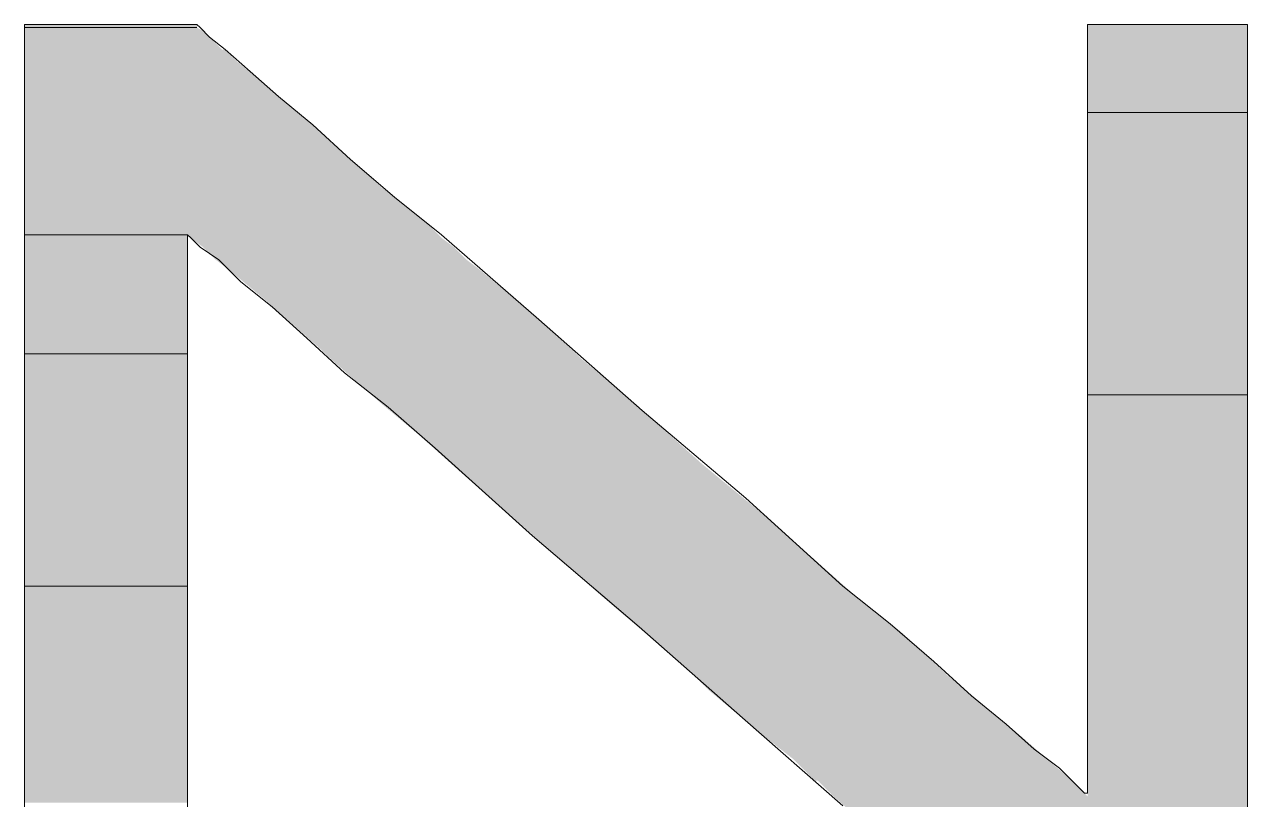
# Model space of a CAD drawing. Header units: millimetres. Extents: x 906 to 41302, y 848 to 28850.
# Drawn here: x 40011.4 to 40424.1, y 7381.9 to 7643.3 of the extents above; entities that cross this region are included whole.
import ezdxf

# ---------------------------------------------------------------- set-up
doc = ezdxf.new("R2010")
doc.units = ezdxf.units.MM
doc.layers.add('PDF_X-FORM(동탄)$G-BORD-FORM', color=7, linetype='Continuous')

msp = doc.modelspace()

# ---------------------------------------------------------------- hatches: boundary and pattern name
at = {"layer": 'PDF_X-FORM(동탄)$G-BORD-FORM', "transparency": 33554559}
h = msp.add_hatch(color=256, dxfattribs=at)
h.paths.add_polyline_path([(40424.13, 7382.94), (40370.15, 7382.94), (40424.13, 7382.94)], flags=0)
h.paths.add_polyline_path([(40424.13, 7382.94), (40370.15, 7382.94), (40424.13, 7382.94)], flags=0)
h.paths.add_polyline_path([(40424.13, 7382.94), (40370.15, 7382.94), (40424.13, 7382.94)], flags=0)

# ---------------------------------------------------------------- linework, layer by layer
at = {"layer": 'PDF_X-FORM(동탄)$G-BORD-FORM', "lineweight": 13}
for points in [[(40011.38, 7369.18), (40011.38, 7385.05), (40011.38, 7421.04), (40011.38, 7459.14), (40011.38, 7498.3), (40011.38, 7536.4), (40011.38, 7572.38), (40011.38, 7587.2), (40011.38, 7602.01), (40011.38, 7614.71), (40011.38, 7625.3), (40011.38, 7633.76), (40011.38, 7639.05), (40011.38, 7642.23), (40011.38, 7643.29), (40012.43, 7643.29), (40015.61, 7643.29), (40020.9, 7643.29), (40032.54, 7643.29), (40046.3, 7643.29), (40057.94, 7643.29), (40063.23, 7643.29), (40066.41, 7643.29), (40068.53, 7643.29), (40069.58, 7643.29), (40070.64, 7642.23), (40073.82, 7639.05), (40079.11, 7634.82), (40087.58, 7627.41), (40097.1, 7618.95), (40108.74, 7609.42), (40121.44, 7597.78), (40136.26, 7585.08), (40152.13, 7572.38), (40184.94, 7543.8), (40219.87, 7513.11), (40254.79, 7483.48), (40287.6, 7453.85), (40303.48, 7441.15), (40318.29, 7428.45), (40330.99, 7416.8), (40342.63, 7407.28), (40352.16, 7398.81), (40360.63, 7392.46), (40365.92, 7387.17), (40369.09, 7384), (40370.15, 7384), (40370.15, 7385.05), (40370.15, 7389.29), (40370.15, 7394.58), (40370.15, 7401.99), (40370.15, 7411.51), (40370.15, 7422.1), (40370.15, 7433.74), (40370.15, 7460.2), (40370.15, 7488.77), (40370.15, 7549.1), (40370.15, 7577.67), (40370.15, 7602.01), (40370.15, 7613.65), (40370.15, 7623.18), (40370.15, 7630.59), (40370.15, 7636.94), (40370.15, 7641.17), (40370.15, 7643.29), (40371.21, 7643.29), (40373.33, 7643.29), (40376.5, 7643.29), (40387.08, 7643.29), (40411.43, 7643.29), (40420.95, 7643.29), (40423.07, 7643.29), (40424.13, 7643.29), (40424.13, 7641.17), (40424.13, 7636.94), (40424.13, 7630.59), (40424.13, 7621.06), (40424.13, 7609.42), (40424.13, 7596.72), (40424.13, 7581.9), (40424.13, 7564.97), (40424.13, 7528.99), (40424.13, 7490.89), (40424.13, 7451.73), (40424.13, 7413.63), (40424.13, 7378.7)], [(40287.6, 7379.76), (40253.73, 7409.4), (40218.81, 7440.09), (40182.83, 7470.78), (40150.02, 7500.41), (40134.14, 7514.17), (40119.33, 7525.81), (40106.63, 7537.45), (40094.98, 7548.04), (40084.4, 7556.5), (40076.99, 7563.91), (40070.64, 7568.15), (40067.47, 7571.32), (40066.41, 7572.38), (40066.41, 7570.26), (40066.41, 7567.09), (40066.41, 7560.74), (40066.41, 7553.33), (40066.41, 7543.8), (40066.41, 7533.22), (40066.41, 7521.58), (40066.41, 7494.06), (40066.41, 7464.43), (40066.41, 7403.05), (40066.41, 7374.47)]]:
    msp.add_lwpolyline(points, dxfattribs=at)
at = {"layer": 'PDF_X-FORM(동탄)$G-BORD-FORM', "lineweight": 0}
for points in [[(40069.58, 7642.23), (40011.38, 7642.23), (40069.58, 7642.23)], [(40424.13, 7613.65), (40370.15, 7613.65), (40424.13, 7613.65)], [(40066.41, 7572.38), (40011.38, 7572.38), (40066.41, 7572.38)], [(40066.41, 7572.38), (40011.38, 7572.38), (40066.41, 7572.38)], [(40066.41, 7532.16), (40011.38, 7532.16), (40066.41, 7532.16)], [(40424.13, 7518.4), (40370.15, 7518.4), (40424.13, 7518.4)], [(40066.41, 7453.85), (40011.38, 7453.85), (40066.41, 7453.85)]]:
    msp.add_lwpolyline(points, dxfattribs=at)
at = {"layer": 'PDF_X-FORM(동탄)$G-BORD-FORM', "transparency": 33554559}
for points in [[(40011.38, 7643.29), (40069.58, 7643.29), (40069.58, 7643.29)], [(40069.58, 7643.29), (40069.58, 7643.29), (40011.38, 7643.29)], [(40011.38, 7643.29), (40069.58, 7643.29), (40069.58, 7643.29)], [(40069.58, 7643.29), (40069.58, 7643.29), (40011.38, 7643.29)], [(40069.58, 7643.29), (40011.38, 7643.29), (40069.58, 7642.23)], [(40011.38, 7643.29), (40069.58, 7642.23), (40011.38, 7642.23)], [(40011.38, 7642.23), (40069.58, 7642.23), (40069.58, 7642.23)], [(40069.58, 7642.23), (40011.38, 7642.23), (40071.7, 7641.17)], [(40011.38, 7642.23), (40071.7, 7641.17), (40011.38, 7641.17)], [(40071.7, 7641.17), (40011.38, 7641.17), (40072.76, 7640.11)], [(40011.38, 7641.17), (40072.76, 7640.11), (40011.38, 7640.11)], [(40072.76, 7640.11), (40011.38, 7640.11), (40075.93, 7636.94)], [(40011.38, 7640.11), (40075.93, 7636.94), (40011.38, 7636.94)], [(40370.15, 7643.29), (40424.13, 7643.29), (40424.13, 7643.29)], [(40424.13, 7643.29), (40424.13, 7643.29), (40370.15, 7643.29)], [(40370.15, 7643.29), (40424.13, 7643.29), (40424.13, 7643.29)], [(40424.13, 7643.29), (40424.13, 7643.29), (40370.15, 7643.29)], [(40424.13, 7643.29), (40370.15, 7643.29), (40424.13, 7641.17)], [(40370.15, 7643.29), (40424.13, 7641.17), (40370.15, 7641.17)], [(40424.13, 7641.17), (40370.15, 7641.17), (40424.13, 7638)], [(40370.15, 7641.17), (40424.13, 7638), (40370.15, 7638)], [(40075.93, 7636.94), (40011.38, 7636.94), (40078.05, 7634.82)], [(40011.38, 7636.94), (40078.05, 7634.82), (40011.38, 7634.82)], [(40424.13, 7638), (40370.15, 7638), (40424.13, 7631.65)], [(40370.15, 7638), (40424.13, 7631.65), (40370.15, 7631.65)], [(40079.11, 7634.82), (40079.11, 7634.82), (40011.38, 7634.82)], [(40079.11, 7634.82), (40011.38, 7634.82), (40078.05, 7634.82)], [(40079.11, 7634.82), (40011.38, 7634.82), (40083.34, 7630.59)], [(40011.38, 7634.82), (40083.34, 7630.59), (40011.38, 7630.59)], [(40083.34, 7630.59), (40011.38, 7630.59), (40088.63, 7626.35)], [(40011.38, 7630.59), (40088.63, 7626.35), (40011.38, 7626.35)], [(40424.13, 7631.65), (40370.15, 7631.65), (40424.13, 7626.35)], [(40370.15, 7631.65), (40424.13, 7626.35), (40370.15, 7626.35)], [(40088.63, 7626.35), (40011.38, 7626.35), (40094.98, 7621.06)], [(40011.38, 7626.35), (40094.98, 7621.06), (40011.38, 7621.06)], [(40424.13, 7626.35), (40370.15, 7626.35), (40424.13, 7621.06)], [(40370.15, 7626.35), (40424.13, 7621.06), (40370.15, 7621.06)], [(40094.98, 7621.06), (40011.38, 7621.06), (40102.39, 7614.71)], [(40011.38, 7621.06), (40102.39, 7614.71), (40011.38, 7614.71)], [(40424.13, 7621.06), (40370.15, 7621.06), (40424.13, 7613.65)], [(40370.15, 7621.06), (40424.13, 7613.65), (40370.15, 7613.65)], [(40102.39, 7614.71), (40011.38, 7614.71), (40110.86, 7607.3)], [(40011.38, 7614.71), (40110.86, 7607.3), (40011.38, 7607.3)], [(40370.15, 7613.65), (40424.13, 7613.65), (40424.13, 7613.65)], [(40424.13, 7613.65), (40370.15, 7613.65), (40424.13, 7605.19)], [(40370.15, 7613.65), (40424.13, 7605.19), (40370.15, 7605.19)], [(40110.86, 7607.3), (40011.38, 7607.3), (40120.38, 7598.84)], [(40011.38, 7607.3), (40120.38, 7598.84), (40011.38, 7598.84)], [(40424.13, 7605.19), (40370.15, 7605.19), (40424.13, 7594.6)], [(40370.15, 7605.19), (40424.13, 7594.6), (40370.15, 7594.6)], [(40120.38, 7598.84), (40011.38, 7598.84), (40121.44, 7597.78)], [(40011.38, 7598.84), (40121.44, 7597.78), (40011.38, 7597.78)], [(40121.44, 7597.78), (40011.38, 7597.78), (40132.03, 7588.25)], [(40011.38, 7597.78), (40132.03, 7588.25), (40011.38, 7588.25)], [(40424.13, 7594.6), (40370.15, 7594.6), (40424.13, 7587.2)], [(40370.15, 7594.6), (40424.13, 7587.2), (40370.15, 7587.2)], [(40132.03, 7588.25), (40011.38, 7588.25), (40145.78, 7577.67)], [(40011.38, 7588.25), (40145.78, 7577.67), (40011.38, 7577.67)], [(40424.13, 7587.2), (40370.15, 7587.2), (40424.13, 7582.96)], [(40370.15, 7587.2), (40424.13, 7582.96), (40370.15, 7582.96)], [(40424.13, 7582.96), (40370.15, 7582.96), (40424.13, 7570.26)], [(40370.15, 7582.96), (40424.13, 7570.26), (40370.15, 7570.26)], [(40145.78, 7577.67), (40011.38, 7577.67), (40151.08, 7572.38)], [(40011.38, 7577.67), (40151.08, 7572.38), (40011.38, 7572.38)], [(40011.38, 7572.38), (40066.41, 7572.38), (40066.41, 7572.38)], [(40066.41, 7572.38), (40066.41, 7572.38), (40011.38, 7572.38)], [(40011.38, 7572.38), (40066.41, 7572.38), (40066.41, 7572.38)], [(40066.41, 7572.38), (40066.41, 7572.38), (40011.38, 7572.38)], [(40011.38, 7572.38), (40066.41, 7572.38), (40066.41, 7572.38)], [(40066.41, 7572.38), (40066.41, 7572.38), (40011.38, 7572.38)], [(40066.41, 7572.38), (40011.38, 7572.38), (40066.41, 7571.32)], [(40011.38, 7572.38), (40066.41, 7571.32), (40011.38, 7571.32)], [(40066.41, 7571.32), (40011.38, 7571.32), (40066.41, 7569.2)], [(40011.38, 7571.32), (40066.41, 7569.2), (40011.38, 7569.2)], [(40151.08, 7572.38), (40066.41, 7572.38), (40152.13, 7571.32)], [(40066.41, 7572.38), (40152.13, 7571.32), (40067.47, 7571.32)], [(40152.13, 7571.32), (40067.47, 7571.32), (40156.37, 7568.15)], [(40067.47, 7571.32), (40156.37, 7568.15), (40071.7, 7568.15)], [(40424.13, 7570.26), (40370.15, 7570.26), (40424.13, 7561.8)], [(40370.15, 7570.26), (40424.13, 7561.8), (40370.15, 7561.8)], [(40066.41, 7569.2), (40011.38, 7569.2), (40066.41, 7566.03)], [(40011.38, 7569.2), (40066.41, 7566.03), (40011.38, 7566.03)], [(40066.41, 7566.03), (40011.38, 7566.03), (40066.41, 7563.91)], [(40011.38, 7566.03), (40066.41, 7563.91), (40011.38, 7563.91)], [(40156.37, 7568.15), (40071.7, 7568.15), (40160.6, 7563.91)], [(40071.7, 7568.15), (40160.6, 7563.91), (40075.93, 7563.91)], [(40066.41, 7563.91), (40011.38, 7563.91), (40066.41, 7558.62)], [(40011.38, 7563.91), (40066.41, 7558.62), (40011.38, 7558.62)], [(40160.6, 7563.91), (40075.93, 7563.91), (40164.83, 7560.74)], [(40075.93, 7563.91), (40164.83, 7560.74), (40080.17, 7560.74)], [(40424.13, 7561.8), (40370.15, 7561.8), (40424.13, 7554.39)], [(40370.15, 7561.8), (40424.13, 7554.39), (40370.15, 7554.39)], [(40066.41, 7558.62), (40011.38, 7558.62), (40066.41, 7548.04)], [(40011.38, 7558.62), (40066.41, 7548.04), (40011.38, 7548.04)], [(40164.83, 7560.74), (40080.17, 7560.74), (40177.53, 7550.15)], [(40080.17, 7560.74), (40177.53, 7550.15), (40092.87, 7550.15)], [(40424.13, 7554.39), (40370.15, 7554.39), (40424.13, 7539.57)], [(40370.15, 7554.39), (40424.13, 7539.57), (40370.15, 7539.57)], [(40177.53, 7550.15), (40092.87, 7550.15), (40196.58, 7533.22)], [(40092.87, 7550.15), (40196.58, 7533.22), (40111.92, 7533.22)], [(40066.41, 7548.04), (40011.38, 7548.04), (40066.41, 7540.63)], [(40011.38, 7548.04), (40066.41, 7540.63), (40011.38, 7540.63)], [(40066.41, 7540.63), (40011.38, 7540.63), (40066.41, 7532.16)], [(40011.38, 7540.63), (40066.41, 7532.16), (40011.38, 7532.16)], [(40424.13, 7539.57), (40370.15, 7539.57), (40424.13, 7537.45)], [(40370.15, 7539.57), (40424.13, 7537.45), (40370.15, 7537.45)], [(40424.13, 7537.45), (40370.15, 7537.45), (40424.13, 7518.4)], [(40370.15, 7537.45), (40424.13, 7518.4), (40370.15, 7518.4)], [(40196.58, 7533.22), (40111.92, 7533.22), (40198.7, 7531.1)], [(40111.92, 7533.22), (40198.7, 7531.1), (40114.03, 7531.1)], [(40011.38, 7532.16), (40066.41, 7532.16), (40066.41, 7532.16)], [(40066.41, 7532.16), (40011.38, 7532.16), (40066.41, 7523.7)], [(40011.38, 7532.16), (40066.41, 7523.7), (40011.38, 7523.7)], [(40198.7, 7531.1), (40114.03, 7531.1), (40217.75, 7515.23)], [(40114.03, 7531.1), (40217.75, 7515.23), (40132.03, 7515.23)], [(40066.41, 7523.7), (40011.38, 7523.7), (40066.41, 7512.05)], [(40011.38, 7523.7), (40066.41, 7512.05), (40011.38, 7512.05)], [(40370.15, 7518.4), (40424.13, 7518.4), (40424.13, 7518.4)], [(40424.13, 7518.4), (40370.15, 7518.4), (40424.13, 7500.41)], [(40370.15, 7518.4), (40424.13, 7500.41), (40370.15, 7500.41)], [(40066.41, 7512.05), (40011.38, 7512.05), (40066.41, 7503.59)], [(40011.38, 7512.05), (40066.41, 7503.59), (40011.38, 7503.59)], [(40217.75, 7515.23), (40132.03, 7515.23), (40229.39, 7504.65)], [(40132.03, 7515.23), (40229.39, 7504.65), (40144.73, 7504.65)], [(40229.39, 7504.65), (40144.73, 7504.65), (40239.98, 7495.12)], [(40144.73, 7504.65), (40239.98, 7495.12), (40155.31, 7495.12)], [(40066.41, 7503.59), (40011.38, 7503.59), (40066.41, 7500.41)], [(40011.38, 7503.59), (40066.41, 7500.41), (40011.38, 7500.41)], [(40066.41, 7500.41), (40011.38, 7500.41), (40066.41, 7486.65)], [(40011.38, 7500.41), (40066.41, 7486.65), (40011.38, 7486.65)], [(40424.13, 7500.41), (40370.15, 7500.41), (40424.13, 7497.24)], [(40370.15, 7500.41), (40424.13, 7497.24), (40370.15, 7497.24)], [(40424.13, 7497.24), (40370.15, 7497.24), (40424.13, 7483.48)], [(40370.15, 7497.24), (40424.13, 7483.48), (40370.15, 7483.48)], [(40239.98, 7495.12), (40155.31, 7495.12), (40257.97, 7480.3)], [(40155.31, 7495.12), (40257.97, 7480.3), (40172.24, 7480.3)], [(40066.41, 7486.65), (40011.38, 7486.65), (40066.41, 7477.13)], [(40011.38, 7486.65), (40066.41, 7477.13), (40011.38, 7477.13)], [(40424.13, 7483.48), (40370.15, 7483.48), (40424.13, 7472.9)], [(40370.15, 7483.48), (40424.13, 7472.9), (40370.15, 7472.9)], [(40257.97, 7480.3), (40172.24, 7480.3), (40265.38, 7473.95)], [(40172.24, 7480.3), (40265.38, 7473.95), (40179.65, 7473.95)], [(40066.41, 7477.13), (40011.38, 7477.13), (40066.41, 7470.78)], [(40011.38, 7477.13), (40066.41, 7470.78), (40011.38, 7470.78)], [(40066.41, 7470.78), (40011.38, 7470.78), (40066.41, 7453.85)], [(40011.38, 7470.78), (40066.41, 7453.85), (40011.38, 7453.85)], [(40265.38, 7473.95), (40179.65, 7473.95), (40283.37, 7458.08)], [(40179.65, 7473.95), (40283.37, 7458.08), (40197.64, 7458.08)], [(40424.13, 7472.9), (40370.15, 7472.9), (40424.13, 7467.6)], [(40370.15, 7472.9), (40424.13, 7467.6), (40370.15, 7467.6)], [(40424.13, 7467.6), (40370.15, 7467.6), (40424.13, 7453.85)], [(40370.15, 7467.6), (40424.13, 7453.85), (40370.15, 7453.85)], [(40283.37, 7458.08), (40197.64, 7458.08), (40292.89, 7449.61)], [(40197.64, 7458.08), (40292.89, 7449.61), (40207.17, 7449.61)], [(40011.38, 7453.85), (40066.41, 7453.85), (40066.41, 7453.85)], [(40066.41, 7453.85), (40011.38, 7453.85), (40066.41, 7434.8)], [(40011.38, 7453.85), (40066.41, 7434.8), (40011.38, 7434.8)], [(40424.13, 7453.85), (40370.15, 7453.85), (40424.13, 7447.5)], [(40370.15, 7453.85), (40424.13, 7447.5), (40370.15, 7447.5)], [(40292.89, 7449.61), (40207.17, 7449.61), (40307.71, 7437.97)], [(40207.17, 7449.61), (40307.71, 7437.97), (40220.93, 7437.97)], [(40424.13, 7447.5), (40370.15, 7447.5), (40424.13, 7442.2)], [(40370.15, 7447.5), (40424.13, 7442.2), (40370.15, 7442.2)], [(40424.13, 7442.2), (40370.15, 7442.2), (40424.13, 7431.62)], [(40370.15, 7442.2), (40424.13, 7431.62), (40370.15, 7431.62)], [(40307.71, 7437.97), (40220.93, 7437.97), (40323.58, 7423.15)], [(40220.93, 7437.97), (40323.58, 7423.15), (40237.86, 7423.15)], [(40066.41, 7434.8), (40011.38, 7434.8), (40066.41, 7431.62)], [(40011.38, 7434.8), (40066.41, 7431.62), (40011.38, 7431.62)], [(40066.41, 7431.62), (40011.38, 7431.62), (40066.41, 7413.63)], [(40011.38, 7431.62), (40066.41, 7413.63), (40011.38, 7413.63)], [(40424.13, 7431.62), (40370.15, 7431.62), (40424.13, 7422.1)], [(40370.15, 7431.62), (40424.13, 7422.1), (40370.15, 7422.1)], [(40323.58, 7423.15), (40237.86, 7423.15), (40328.88, 7418.92)], [(40237.86, 7423.15), (40328.88, 7418.92), (40242.09, 7418.92)], [(40424.13, 7422.1), (40370.15, 7422.1), (40424.13, 7417.86)], [(40370.15, 7422.1), (40424.13, 7417.86), (40370.15, 7417.86)], [(40328.88, 7418.92), (40242.09, 7418.92), (40347.93, 7403.05)], [(40242.09, 7418.92), (40347.93, 7403.05), (40261.14, 7403.05)], [(40424.13, 7417.86), (40370.15, 7417.86), (40424.13, 7414.69)], [(40370.15, 7417.86), (40424.13, 7414.69), (40370.15, 7414.69)], [(40066.41, 7413.63), (40011.38, 7413.63), (40066.41, 7412.57)], [(40011.38, 7413.63), (40066.41, 7412.57), (40011.38, 7412.57)], [(40424.13, 7414.69), (40370.15, 7414.69), (40424.13, 7407.28)], [(40370.15, 7414.69), (40424.13, 7407.28), (40370.15, 7407.28)], [(40066.41, 7412.57), (40011.38, 7412.57), (40066.41, 7395.64)], [(40011.38, 7412.57), (40066.41, 7395.64), (40011.38, 7395.64)], [(40424.13, 7407.28), (40370.15, 7407.28), (40424.13, 7396.7)], [(40370.15, 7407.28), (40424.13, 7396.7), (40370.15, 7396.7)], [(40347.93, 7403.05), (40261.14, 7403.05), (40356.39, 7395.64)], [(40261.14, 7403.05), (40356.39, 7395.64), (40270.67, 7395.64)], [(40424.13, 7396.7), (40370.15, 7396.7), (40424.13, 7390.35)], [(40370.15, 7396.7), (40424.13, 7390.35), (40370.15, 7390.35)], [(40066.41, 7395.64), (40011.38, 7395.64), (40066.41, 7390.35)], [(40011.38, 7395.64), (40066.41, 7390.35), (40011.38, 7390.35)], [(40356.39, 7395.64), (40270.67, 7395.64), (40364.86, 7388.23)], [(40270.67, 7395.64), (40364.86, 7388.23), (40278.08, 7388.23)], [(40066.41, 7390.35), (40011.38, 7390.35), (40066.41, 7380.82)], [(40011.38, 7390.35), (40066.41, 7380.82), (40011.38, 7380.82)], [(40364.86, 7388.23), (40278.08, 7388.23), (40279.13, 7388.23)], [(40278.08, 7388.23), (40364.86, 7388.23), (40364.86, 7388.23)], [(40364.86, 7388.23), (40279.13, 7388.23), (40369.09, 7384)], [(40279.13, 7388.23), (40369.09, 7384), (40283.37, 7384)], [(40424.13, 7390.35), (40370.15, 7390.35), (40424.13, 7387.17)], [(40370.15, 7390.35), (40424.13, 7387.17), (40370.15, 7387.17)], [(40424.13, 7387.17), (40370.15, 7387.17), (40424.13, 7386.11)], [(40370.15, 7387.17), (40424.13, 7386.11), (40370.15, 7386.11)], [(40424.13, 7386.11), (40370.15, 7386.11), (40424.13, 7384)], [(40370.15, 7386.11), (40424.13, 7384), (40370.15, 7384)], [(40369.09, 7384), (40283.37, 7384), (40370.15, 7382.94)], [(40283.37, 7384), (40370.15, 7382.94), (40284.43, 7382.94)], [(40424.13, 7382.94), (40284.43, 7382.94), (40424.13, 7374.47)], [(40284.43, 7382.94), (40424.13, 7374.47), (40293.95, 7374.47)], [(40424.13, 7384), (40370.15, 7384), (40424.13, 7382.94)], [(40370.15, 7384), (40424.13, 7382.94), (40370.15, 7382.94)], [(40370.15, 7382.94), (40424.13, 7382.94), (40424.13, 7382.94)], [(40424.13, 7382.94), (40424.13, 7382.94), (40370.15, 7382.94)], [(40370.15, 7382.94), (40424.13, 7382.94), (40424.13, 7382.94)], [(40424.13, 7382.94), (40424.13, 7382.94), (40370.15, 7382.94)], [(40370.15, 7382.94), (40424.13, 7382.94), (40424.13, 7382.94)]]:
    msp.add_solid(points, dxfattribs=at)

doc.saveas('drawing.dxf')
